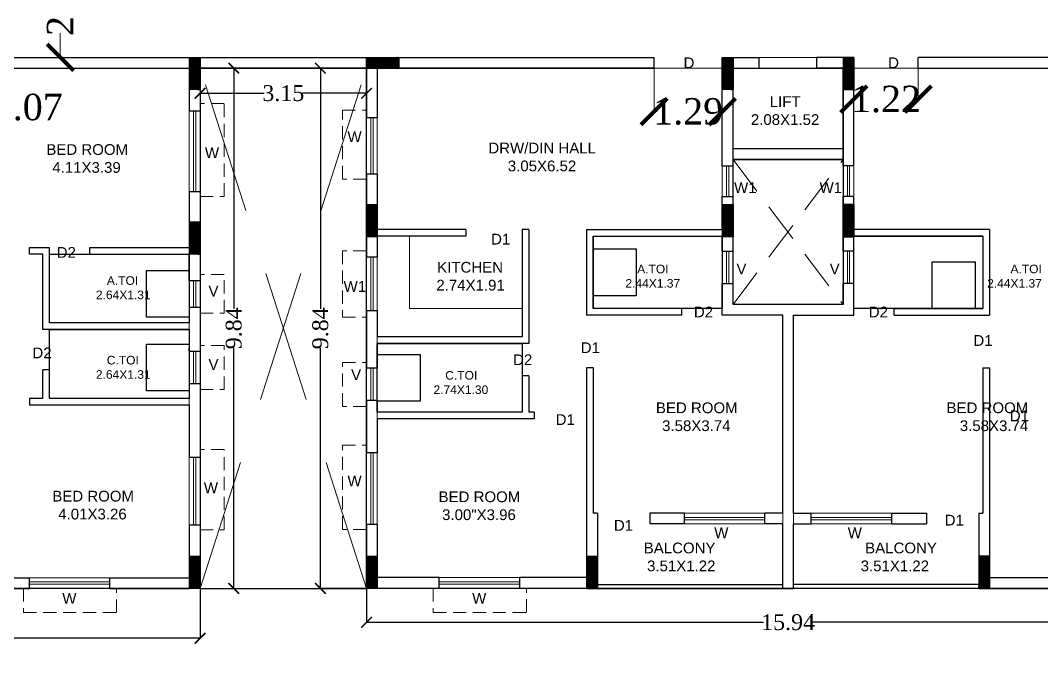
# Model space of a CAD drawing. Header units: metres. Extents: x 0 to 63445, y 32357 to 32804.
# Drawn here: x 63177.81 to 63197.13, y 32692.7 to 32704.72 of the extents above; entities that cross this region are included whole.
import ezdxf

# ---------------------------------------------------------------- set-up
doc = ezdxf.new("R2010")
doc.units = ezdxf.units.M
doc.header["$MEASUREMENT"] = 0
doc.header["$PDMODE"] = 34
doc.header["$PDSIZE"] = -10
for name, pattern in [('CONTINULUS', [0]), ('DASHED', [0.75, 0.5, -0.25]), ('DASHED2', [0.375, 0.25, -0.125])]:
    doc.linetypes.add(name, pattern=pattern)
doc.layers.get('0').update_dxf_attribs({"lineweight": 25})
doc.layers.add('BLK_1_FLR_2_BATH', color=3, linetype='Continuous', plot=False)
doc.layers.add('BLK_1_FLR_2_WATER_CLOSET', color=2, linetype='Continuous', plot=False)
for name, color, linetype, lineweight in [('BLK_1_FLR_2_BLT_UP_AREA', 14, 'DASHED', 9), ('BLK_1_FLR_2_BLT_UP_AREA_DEDUCT', 41, 'DASHED', 9), ('BLK_1_FLR_2_EXIT_WIDTH_DOOR', 7, 'Continuous', 0), ('BLK_1_FLR_2_EXIT_WIDTH_STAIR', 7, 'Continuous', 0), ('BLK_1_FLR_2_LIFT_2', 1, 'DASHED', 9), ('BLK_1_FLR_2_UNITFA', 7, 'Continuous', 0), ('COLUMN', 1, 'Continuous', 30), ('DIM', 56, 'Continuous', 20), ('elev', 252, 'Continuous', 20), ('hatch', 251, 'Continuous', 20), ('TEXT-2', 65, 'Continuous', 18), ('wall', 7, 'Continuous', 30), ('window', 154, 'Continuous', 9)]:
    doc.layers.add(name, color=color, linetype=linetype, lineweight=lineweight)
doc.layers.add('text', color=65, linetype='Continuous')
doc.styles.add('AutoDCRFont', font='arial.ttf')
doc.styles.get("Standard").update_dxf_attribs({"font": 'arial.ttf', "height": 0.4})
doc.styles.add('TNR', font='times.ttf', dxfattribs={"height": 0.5})
doc.dimstyles.new('ARCHANA', dxfattribs={"dimscale": 0, "dimtxt": 0.5, "dimasz": 0.5, "dimexe": 0, "dimexo": 0, "dimgap": 0, "dimtad": 0, "dimzin": 0, "dimdsep": 46, "dimtxsty": 'TNR', "dimblk": 'ARCHTICK', "dimcen": 0.09, "dimclrd": 36, "dimclre": 36, "dimclrt": 7, "dimadec": 0, "dimazin": 0, "dimtfac": 1, "dimtofl": 0, "dimtmove": 0, "dimatfit": 3, "dimldrblk": 'ARCHTICK', "dimfxl": 1, "dimfrac": 2, "dimtolj": 1, "dimtzin": 0, "dimlwd": -1, "dimlwe": -1, "dimarcsym": 0})

# ---------------------------------------------------------------- blocks, each defined once
blk = doc.blocks.new('A$C7D115503')
at = {"layer": 'COLUMN', "ltscale": 3}
h = blk.add_hatch(dxfattribs=at)
h.set_pattern_fill('ANSI31', color=256, style=0)
h.paths.add_polyline_path([(-14.36, -11.59), (-6.36, -11.59), (-6.36, 12.41), (-14.36, 12.41)])
at = {"layer": 'COLUMN', "ltscale": 0.05}
for p, q in [((-14.36, 12.41), (-6.36, 12.41)), ((-14.36, 12.41), (-14.36, -11.59)), ((-6.36, 12.41), (-6.36, -11.59)), ((-6.36, -11.59), (-14.36, -11.59))]:
    blk.add_line(p, q, dxfattribs=at)
blk = doc.blocks.new('_ArchTick')
at = {"color": 0, "linetype": 'ByBlock', "const_width": 0.15}
blk.add_lwpolyline([(-0.5, -0.5), (0.5, 0.5)], dxfattribs=at)
blk = doc.blocks.new('*D701')
at = {"layer": 'Defpoints', "color": 0, "ltscale": 0.5, "transparency": 16777216}
for p in [(63170.897, 32693.974), (63181.212, 32693.974), (63181.212, 32693.032)]:
    blk.add_point(p, dxfattribs=at)
at = {"layer": 'wall', "color": 36, "ltscale": 0.5, "transparency": 16777216}
for p, q in [((63170.897, 32693.974), (63170.897, 32693.032)), ((63181.212, 32693.974), (63181.212, 32693.032)), ((63170.897, 32693.032), (63175.609, 32693.032)), ((63181.212, 32693.032), (63176.5, 32693.032))]:
    blk.add_line(p, q, dxfattribs=at)
at = {"layer": 'wall', "color": 36, "ltscale": 0.5, "transparency": 16777216, "xscale": 0.2, "yscale": 0.2, "zscale": 0.2, "rotation": 180}
blk.add_blockref('_ArchTick', (63170.897, 32693.032), dxfattribs=at)
at = {"layer": 'wall', "color": 36, "ltscale": 0.5, "transparency": 16777216, "xscale": 0.2, "yscale": 0.2, "zscale": 0.2}
blk.add_blockref('_ArchTick', (63181.212, 32693.032), dxfattribs=at)
at = {"layer": 'wall', "color": 7, "ltscale": 0.5, "transparency": 16777216, "insert": (63176.054, 32693.032), "char_height": 0.5, "attachment_point": 5, "style": 'TNR'}
blk.add_mtext('\\A1;{\\H0.6x;10.31}', dxfattribs=at)
blk = doc.blocks.new('*D702')
at = {"layer": 'Defpoints', "color": 0, "ltscale": 0.5, "transparency": 16777216}
for p in [(63181.212, 32703.812), (63181.85, 32703.812), (63181.212, 32693.974)]:
    blk.add_point(p, dxfattribs=at)
at = {"layer": 'wall', "color": 36, "ltscale": 0.5, "transparency": 16777216}
for p, q in [((63181.212, 32703.812), (63181.85, 32703.812)), ((63181.85, 32703.812), (63181.85, 32699.264)), ((63181.85, 32693.974), (63181.85, 32698.522)), ((63181.212, 32693.974), (63181.85, 32693.974))]:
    blk.add_line(p, q, dxfattribs=at)
at = {"layer": 'wall', "color": 36, "ltscale": 0.5, "transparency": 16777216, "xscale": 0.2, "yscale": 0.2, "zscale": 0.2}
for p, rotation in [((63181.85, 32703.812), 90), ((63181.85, 32693.974), 270)]:
    blk.add_blockref('_ArchTick', p, dxfattribs=dict(at, rotation=rotation))
at = {"layer": 'wall', "color": 7, "ltscale": 0.5, "transparency": 16777216, "insert": (63181.85, 32698.893), "char_height": 0.5, "attachment_point": 5, "rotation": 90, "style": 'TNR'}
blk.add_mtext('\\A1;{\\H0.6x;9.84}', dxfattribs=at)
blk = doc.blocks.new('*D703')
at = {"layer": 'Defpoints', "color": 0, "ltscale": 0.5, "transparency": 16777216}
for p in [(63181.212, 32703.812), (63184.36, 32703.812), (63184.36, 32703.338)]:
    blk.add_point(p, dxfattribs=at)
at = {"layer": 'wall', "color": 36, "ltscale": 0.5, "transparency": 16777216}
for p, q in [((63181.212, 32703.812), (63181.212, 32703.338)), ((63184.36, 32703.812), (63184.36, 32703.338)), ((63181.212, 32703.338), (63182.422, 32703.338)), ((63184.36, 32703.338), (63183.15, 32703.338))]:
    blk.add_line(p, q, dxfattribs=at)
at = {"layer": 'wall', "color": 36, "ltscale": 0.5, "transparency": 16777216, "xscale": 0.2, "yscale": 0.2, "zscale": 0.2, "rotation": 180}
blk.add_blockref('_ArchTick', (63181.212, 32703.338), dxfattribs=at)
at = {"layer": 'wall', "color": 36, "ltscale": 0.5, "transparency": 16777216, "xscale": 0.2, "yscale": 0.2, "zscale": 0.2}
blk.add_blockref('_ArchTick', (63184.36, 32703.338), dxfattribs=at)
at = {"layer": 'wall', "color": 7, "ltscale": 0.5, "transparency": 16777216, "insert": (63182.786, 32703.338), "char_height": 0.5, "attachment_point": 5, "style": 'TNR'}
blk.add_mtext('\\A1;{\\H0.6x;3.15}', dxfattribs=at)
blk = doc.blocks.new('*D704')
at = {"layer": 'Defpoints', "color": 0, "ltscale": 0.5, "transparency": 16777216}
for p in [(63184.36, 32703.812), (63183.487, 32693.974), (63184.36, 32693.974)]:
    blk.add_point(p, dxfattribs=at)
at = {"layer": 'wall', "color": 36, "ltscale": 0.5, "transparency": 16777216}
for p, q in [((63184.36, 32703.812), (63183.487, 32703.812)), ((63183.487, 32703.812), (63183.487, 32699.264)), ((63183.487, 32693.974), (63183.487, 32698.522)), ((63184.36, 32693.974), (63183.487, 32693.974))]:
    blk.add_line(p, q, dxfattribs=at)
at = {"layer": 'wall', "color": 36, "ltscale": 0.5, "transparency": 16777216, "xscale": 0.2, "yscale": 0.2, "zscale": 0.2}
for p, rotation in [((63183.487, 32703.812), 90), ((63183.487, 32693.974), 270)]:
    blk.add_blockref('_ArchTick', p, dxfattribs=dict(at, rotation=rotation))
at = {"layer": 'wall', "color": 7, "ltscale": 0.5, "transparency": 16777216, "insert": (63183.487, 32698.893), "char_height": 0.5, "attachment_point": 5, "rotation": 90, "style": 'TNR'}
blk.add_mtext('\\A1;{\\H0.6x;9.84}', dxfattribs=at)
blk = doc.blocks.new('*D705')
at = {"layer": 'Defpoints', "color": 0, "ltscale": 0.5, "transparency": 16777216}
for p in [(63184.36, 32693.974), (63200.304, 32693.974), (63200.304, 32693.333)]:
    blk.add_point(p, dxfattribs=at)
at = {"layer": 'wall', "color": 36, "ltscale": 0.5, "transparency": 16777216}
for p, q in [((63184.36, 32693.974), (63184.36, 32693.333)), ((63200.304, 32693.974), (63200.304, 32693.333)), ((63184.36, 32693.333), (63191.867, 32693.333)), ((63200.304, 32693.333), (63192.797, 32693.333))]:
    blk.add_line(p, q, dxfattribs=at)
at = {"layer": 'wall', "color": 36, "ltscale": 0.5, "transparency": 16777216, "xscale": 0.2, "yscale": 0.2, "zscale": 0.2, "rotation": 180}
blk.add_blockref('_ArchTick', (63184.36, 32693.333), dxfattribs=at)
at = {"layer": 'wall', "color": 36, "ltscale": 0.5, "transparency": 16777216, "xscale": 0.2, "yscale": 0.2, "zscale": 0.2}
blk.add_blockref('_ArchTick', (63200.304, 32693.333), dxfattribs=at)
at = {"layer": 'wall', "color": 7, "ltscale": 0.5, "transparency": 16777216, "insert": (63192.332, 32693.333), "char_height": 0.5, "attachment_point": 5, "style": 'TNR'}
blk.add_mtext('\\A1;{\\H0.6x;15.94}', dxfattribs=at)
blk = doc.blocks.new('*D869')
at = {"layer": 'Defpoints', "color": 0, "ltscale": 3, "transparency": 16777216}
for p in [(0.832, 32714.342), (63267.277, 32714.342), (0, 32701.59)]:
    blk.add_point(p, dxfattribs=at)
at = {"layer": 'DIM', "ltscale": 3, "transparency": 16777216}
for p, q in [((5.832, 32714.342), (0.832, 32714.342)), ((0.832, 32714.342), (0.832, 32708.36)), ((0.832, 32701.59), (0.832, 32707.571)), ((0, 32701.59), (0.832, 32701.59))]:
    blk.add_line(p, q, dxfattribs=at)
at = {"layer": 'DIM', "ltscale": 3, "transparency": 16777216, "xscale": 0.05, "yscale": 0.05, "zscale": 0.05}
for p, rotation in [((0.832, 32714.342), 90), ((0.832, 32701.59), 270)]:
    blk.add_blockref('_ArchTick', p, dxfattribs=dict(at, rotation=rotation))
at = {"layer": 'DIM', "color": 7, "ltscale": 3, "transparency": 16777216, "insert": (0.832, 32707.966), "char_height": 0.4, "attachment_point": 5, "rotation": 90}
blk.add_mtext('\\A1;{\\H0.6x;12.75}', dxfattribs=at)
blk = doc.blocks.new('*D951')
at = {"layer": 'BLK_1_FLR_2_EXIT_WIDTH_STAIR', "color": 36, "ltscale": 0.5, "transparency": 16777216}
for p, q in [((63177.907, 32706.149), (63178.568, 32706.149)), ((63178.568, 32706.149), (63178.568, 32705.69)), ((63178.568, 32704.016), (63178.568, 32704.475)), ((63177.907, 32704.016), (63178.568, 32704.016))]:
    blk.add_line(p, q, dxfattribs=at)
at = {"layer": 'Defpoints', "color": 0, "ltscale": 0.5, "transparency": 16777216}
for p in [(63177.907, 32706.149), (63178.568, 32706.149), (63177.907, 32704.016)]:
    blk.add_point(p, dxfattribs=at)
at = {"layer": 'BLK_1_FLR_2_EXIT_WIDTH_STAIR', "color": 36, "ltscale": 0.5, "transparency": 16777216, "xscale": 0.5, "yscale": 0.5, "zscale": 0.5}
for p, rotation in [((63178.568, 32706.149), 90), ((63178.568, 32704.016), 270)]:
    blk.add_blockref('_ArchTick', p, dxfattribs=dict(at, rotation=rotation))
at = {"layer": 'BLK_1_FLR_2_EXIT_WIDTH_STAIR', "color": 7, "ltscale": 0.5, "transparency": 16777216, "insert": (63178.568, 32705.082), "char_height": 0.5, "attachment_point": 5, "rotation": 90, "style": 'TNR'}
blk.add_mtext('\\A1;2.13', dxfattribs=at)
blk = doc.blocks.new('*D952')
at = {"layer": 'BLK_1_FLR_2_EXIT_WIDTH_DOOR', "color": 36, "ltscale": 0.5, "transparency": 16777216}
for p, q in [((63189.799, 32704.016), (63189.799, 32702.991)), ((63191.088, 32704.016), (63191.088, 32702.991)), ((63189.799, 32702.991), (63189.857, 32702.991)), ((63191.088, 32702.991), (63191.03, 32702.991))]:
    blk.add_line(p, q, dxfattribs=at)
at = {"layer": 'Defpoints', "color": 0, "ltscale": 0.5, "transparency": 16777216}
for p in [(63189.799, 32704.016), (63191.088, 32704.016), (63191.088, 32702.991)]:
    blk.add_point(p, dxfattribs=at)
at = {"layer": 'BLK_1_FLR_2_EXIT_WIDTH_DOOR', "color": 36, "ltscale": 0.5, "transparency": 16777216, "xscale": 0.5, "yscale": 0.5, "zscale": 0.5, "rotation": 180}
blk.add_blockref('_ArchTick', (63189.799, 32702.991), dxfattribs=at)
at = {"layer": 'BLK_1_FLR_2_EXIT_WIDTH_DOOR', "color": 36, "ltscale": 0.5, "transparency": 16777216, "xscale": 0.5, "yscale": 0.5, "zscale": 0.5}
blk.add_blockref('_ArchTick', (63191.088, 32702.991), dxfattribs=at)
at = {"layer": 'BLK_1_FLR_2_EXIT_WIDTH_DOOR', "color": 7, "ltscale": 0.5, "transparency": 16777216, "insert": (63190.443, 32702.991), "char_height": 0.5, "attachment_point": 5, "style": 'TNR'}
blk.add_mtext('\\A1;1.29', dxfattribs=at)
blk = doc.blocks.new('*D994')
at = {"layer": 'BLK_1_FLR_2_EXIT_WIDTH_DOOR', "color": 36, "ltscale": 0.5, "transparency": 16777216}
for p, q in [((63175.8, 32703.66), (63175.8, 32703.072)), ((63176.866, 32703.66), (63176.866, 32703.072)), ((63175.8, 32703.072), (63176.866, 32703.072)), ((63176.866, 32703.072), (63177.366, 32703.072))]:
    blk.add_line(p, q, dxfattribs=at)
at = {"layer": 'Defpoints', "color": 0, "ltscale": 0.5, "transparency": 16777216}
for p in [(63175.8, 32703.66), (63176.866, 32703.66), (63176.866, 32703.072)]:
    blk.add_point(p, dxfattribs=at)
at = {"layer": 'BLK_1_FLR_2_EXIT_WIDTH_DOOR', "color": 36, "ltscale": 0.5, "transparency": 16777216, "xscale": 0.5, "yscale": 0.5, "zscale": 0.5, "rotation": 180}
blk.add_blockref('_ArchTick', (63175.8, 32703.072), dxfattribs=at)
at = {"layer": 'BLK_1_FLR_2_EXIT_WIDTH_DOOR', "color": 36, "ltscale": 0.5, "transparency": 16777216, "xscale": 0.5, "yscale": 0.5, "zscale": 0.5}
blk.add_blockref('_ArchTick', (63176.866, 32703.072), dxfattribs=at)
at = {"layer": 'BLK_1_FLR_2_EXIT_WIDTH_DOOR', "color": 7, "ltscale": 0.5, "transparency": 16777216, "insert": (63177.953, 32703.072), "char_height": 0.5, "attachment_point": 5, "style": 'TNR'}
blk.add_mtext('\\A1;1.07', dxfattribs=at)
blk = doc.blocks.new('*D997')
at = {"layer": 'BLK_1_FLR_2_EXIT_WIDTH_DOOR', "color": 36, "ltscale": 0.5, "transparency": 16777216}
for p, q in [((63193.577, 32704.016), (63193.577, 32703.225)), ((63194.792, 32704.016), (63194.792, 32703.225)), ((63193.577, 32703.225), (63193.597, 32703.225)), ((63194.792, 32703.225), (63194.772, 32703.225))]:
    blk.add_line(p, q, dxfattribs=at)
at = {"layer": 'Defpoints', "color": 0, "ltscale": 0.5, "transparency": 16777216}
for p in [(63193.577, 32704.016), (63194.792, 32704.016), (63194.792, 32703.225)]:
    blk.add_point(p, dxfattribs=at)
at = {"layer": 'BLK_1_FLR_2_EXIT_WIDTH_DOOR', "color": 36, "ltscale": 0.5, "transparency": 16777216, "xscale": 0.5, "yscale": 0.5, "zscale": 0.5, "rotation": 180}
blk.add_blockref('_ArchTick', (63193.577, 32703.225), dxfattribs=at)
at = {"layer": 'BLK_1_FLR_2_EXIT_WIDTH_DOOR', "color": 36, "ltscale": 0.5, "transparency": 16777216, "xscale": 0.5, "yscale": 0.5, "zscale": 0.5}
blk.add_blockref('_ArchTick', (63194.792, 32703.225), dxfattribs=at)
at = {"layer": 'BLK_1_FLR_2_EXIT_WIDTH_DOOR', "color": 7, "ltscale": 0.5, "transparency": 16777216, "insert": (63194.184, 32703.225), "char_height": 0.5, "attachment_point": 5, "style": 'TNR'}
blk.add_mtext('\\A1;1.22', dxfattribs=at)

msp = doc.modelspace()

# ---------------------------------------------------------------- linework, layer by layer
at = {"layer": 'BLK_1_FLR_2_BATH', "color": 3}
for points in [[(63191.0875, 32699.2657), (63188.649, 32699.2657), (63188.649, 32700.6373), (63191.0875, 32700.6373)], [(63196.0152, 32699.2657), (63193.5767, 32699.2657), (63193.5767, 32700.6373), (63196.0152, 32700.6373)], [(63181.0084, 32698.999), (63178.3651, 32698.999), (63178.3651, 32700.2944), (63181.0084, 32700.2944)], [(63181.0084, 32697.5639), (63178.3651, 32697.5639), (63178.3651, 32698.872), (63181.0084, 32698.872)], [(63187.3028, 32697.3074), (63184.5633, 32697.3074), (63184.5633, 32698.6041), (63187.3028, 32698.6041)]]:
    msp.add_lwpolyline(points, close=True, dxfattribs=at)
at = {"layer": 'BLK_1_FLR_2_BLT_UP_AREA', "color": 14, "linetype": 'CONTINULUS', "ltscale": 0.05}
msp.add_lwpolyline([(63233.1569, 32716.1912), (63170.8973, 32716.1912), (63170.8973, 32714.5823), (63170.2876, 32714.5823), (63170.2876, 32712.7323), (63169.778, 32712.7323), (63169.778, 32712.7323), (63169.778, 32706.3017), (63170.8973, 32706.3017), (63170.8973, 32703.8632), (63169.778, 32703.8632), (63169.778, 32697.4326), (63170.2876, 32697.4326), (63170.2876, 32695.5826), (63170.8973, 32695.5826), (63170.8973, 32693.9737), (63233.1569, 32693.9737)], dxfattribs=at)
at = {"layer": 'BLK_1_FLR_2_BLT_UP_AREA_DEDUCT', "color": 14, "linetype": 'Continuous'}
for points in [[(63184.3601, 32693.9737), (63181.2116, 32693.9737), (63181.2116, 32703.8124), (63184.3601, 32703.8124)], [(63191.2907, 32703.8124), (63193.3736, 32703.8124), (63193.3736, 32702.2952), (63191.2907, 32702.2952)], [(63193.3736, 32702.0852), (63191.2907, 32702.0852), (63191.2907, 32699.3419), (63193.3736, 32699.3419)]]:
    msp.add_lwpolyline(points, close=True, dxfattribs=at)
at = {"layer": 'BLK_1_FLR_2_LIFT_2', "color": 1, "linetype": 'CONTINULUS', "ltscale": 0.05}
msp.add_lwpolyline([(63193.3736, 32703.8124), (63191.2907, 32703.8124), (63191.2907, 32702.2884), (63193.3736, 32702.2884)], close=True, dxfattribs=at)
at = {"layer": 'BLK_1_FLR_2_UNITFA', "color": 3, "ltscale": 0.5}
for points in [[(63169.8542, 32703.787), (63170.8973, 32703.787), (63170.8973, 32703.66), (63176.9934, 32703.66), (63176.9934, 32703.8124), (63181.0084, 32703.8124), (63181.0084, 32694.177), (63171.1005, 32694.177), (63171.1005, 32695.7858), (63170.4899, 32695.7858), (63170.4909, 32697.5639), (63169.8542, 32697.5639), (63169.8542, 32703.787)], [(63192.2305, 32694.051), (63192.2305, 32699.1387), (63191.0875, 32699.1387), (63191.0875, 32703.8124), (63184.5633, 32703.8124), (63184.5633, 32694.178), (63188.5982, 32694.178), (63188.5982, 32694.051), (63192.2305, 32694.051)], [(63192.4338, 32694.051), (63192.4338, 32699.1387), (63193.5768, 32699.1387), (63193.5768, 32703.8124), (63200.101, 32703.8124), (63200.101, 32694.178), (63196.0661, 32694.178), (63196.0661, 32694.051), (63192.4338, 32694.051)]]:
    msp.add_lwpolyline(points, close=True, dxfattribs=at)
at = {"layer": 'BLK_1_FLR_2_WATER_CLOSET', "color": 3}
for points in [[(63189.4577, 32699.5091), (63188.649, 32699.5091), (63188.649, 32700.394), (63189.4577, 32700.394)], [(63181.0084, 32699.1034), (63180.1997, 32699.1034), (63180.1997, 32699.9884), (63181.0084, 32699.9884)], [(63195.8683, 32699.2657), (63195.0596, 32699.2657), (63195.0596, 32700.1506), (63195.8683, 32700.1506)], [(63181.0084, 32697.7111), (63180.1997, 32697.7111), (63180.1997, 32698.596), (63181.0084, 32698.596)], [(63185.372, 32697.5133), (63184.5633, 32697.5133), (63184.5633, 32698.3982), (63185.372, 32698.3982)]]:
    msp.add_lwpolyline(points, close=True, dxfattribs=at)
at = {"layer": 'elev', "linetype": 'DASHED2', "ltscale": 3}
for p, q in [((63191.2907, 32699.3419), (63193.3736, 32702.0852)), ((63191.2907, 32702.0852), (63193.3736, 32699.3419))]:
    msp.add_line(p, q, dxfattribs=at)
at = {"layer": 'elev', "ltscale": 0.05}
for p in [(63185.1729, 32700.6373), (63187.3028, 32699.2657)]:
    msp.add_line(p, (63185.1729, 32699.2657), dxfattribs=at)
at = {"layer": 'hatch'}
for p, q in [((63191.786, 32704.0156), (63193.0053, 32704.0156)), ((63191.786, 32703.8124), (63193.0053, 32703.8124))]:
    msp.add_line(p, q, dxfattribs=at)
at = {"layer": 'hatch', "linetype": 'DASHED2', "ltscale": 10}
for p, q in [((63181.2116, 32693.9737), (63184.3601, 32703.8124)), ((63184.3601, 32693.9748), (63181.2116, 32703.8124))]:
    msp.add_line(p, q, dxfattribs=at)
at = {"layer": 'wall'}
for p, q in [((63177.0696, 32704.0156), (63181.0084, 32704.0156)), ((63181.2116, 32704.0156), (63189.7994, 32704.0156)), ((63191.0875, 32704.0156), (63191.786, 32704.0156)), ((63191.786, 32703.8124), (63191.786, 32704.0156)), ((63193.5768, 32704.0156), (63192.8783, 32704.0156)), ((63192.8783, 32703.8124), (63192.8783, 32704.0156)), ((63177.0696, 32703.8124), (63181.0084, 32703.8124)), ((63181.2116, 32703.8124), (63189.7994, 32703.8124)), ((63191.2907, 32703.8124), (63191.786, 32703.8124)), ((63193.3736, 32703.8124), (63192.8783, 32703.8124)), ((63191.2907, 32702.0852), (63193.3736, 32702.0852)), ((63191.2907, 32702.0852), (63193.3736, 32702.0852)), ((63177.9841, 32700.4214), (63178.3651, 32700.4214)), ((63177.9841, 32700.2944), (63177.9841, 32700.4214)), ((63178.3651, 32698.999), (63178.3651, 32700.4214)), ((63179.1271, 32700.4214), (63181.0084, 32700.4214)), ((63179.1271, 32700.2944), (63179.1271, 32700.4214)), ((63178.2381, 32700.2944), (63177.9841, 32700.2944)), ((63178.2381, 32698.872), (63178.2381, 32700.2944)), ((63179.1271, 32700.2944), (63181.0084, 32700.2944)), ((63178.2381, 32697.5639), (63178.2381, 32698.11)), ((63178.3651, 32697.5639), (63178.3651, 32698.11)), ((63181.2116, 32693.9737), (63184.3601, 32693.9737))]:
    msp.add_line(p, q, dxfattribs=at)
at = {"layer": 'wall', "ltscale": 0.05}
for p, q in [((63189.7994, 32703.8124), (63189.7994, 32704.0156)), ((63191.0875, 32701.9668), (63191.0875, 32704.0156)), ((63193.5768, 32701.9668), (63193.5768, 32704.0156)), ((63194.7922, 32703.8124), (63194.7922, 32704.0156)), ((63184.3601, 32703.8124), (63184.3601, 32702.8744)), ((63184.5633, 32703.8124), (63184.5633, 32702.8744)), ((63189.7994, 32703.8124), (63184.5633, 32703.8124)), ((63191.2907, 32702.0852), (63191.2907, 32703.8124)), ((63193.3736, 32702.0852), (63193.3736, 32703.8124)), ((63194.7922, 32703.8124), (63200.101, 32703.8124)), ((63181.0084, 32703.406), (63181.0084, 32703.0025)), ((63181.2116, 32703.406), (63181.2116, 32703.0025)), ((63191.2907, 32701.9668), (63191.2907, 32702.0852)), ((63193.3736, 32701.9668), (63193.3736, 32702.0852)), ((63184.3601, 32701.8076), (63184.3601, 32700.2439)), ((63184.5633, 32701.8076), (63184.5633, 32700.7643)), ((63181.0084, 32701.4785), (63181.0084, 32700.4214)), ((63181.2116, 32701.4785), (63181.2116, 32699.7984)), ((63191.0875, 32700.7643), (63191.0875, 32701.3826)), ((63191.2907, 32700.3496), (63191.2907, 32701.3826)), ((63193.3736, 32700.3496), (63193.3736, 32701.3826)), ((63193.5768, 32700.7643), (63193.5768, 32701.3826)), ((63186.236, 32700.7643), (63184.5633, 32700.7643)), ((63186.236, 32700.7643), (63186.236, 32700.6373)), ((63187.3028, 32700.7643), (63187.3028, 32698.7311)), ((63187.4298, 32700.7643), (63187.3028, 32700.7643)), ((63187.4298, 32700.7643), (63187.4298, 32698.6041)), ((63188.522, 32700.7643), (63188.522, 32699.1387)), ((63188.522, 32700.7643), (63191.0875, 32700.7643)), ((63196.1423, 32700.7643), (63193.5768, 32700.7643)), ((63196.1423, 32700.7643), (63196.1423, 32699.1387)), ((63184.5633, 32700.6373), (63184.5633, 32700.2439)), ((63186.236, 32700.6373), (63184.5633, 32700.6373)), ((63188.649, 32700.6373), (63188.649, 32699.2657)), ((63188.649, 32700.6373), (63191.0875, 32700.6373)), ((63191.0875, 32700.3496), (63191.0875, 32700.6373)), ((63196.0153, 32700.6373), (63193.5768, 32700.6373)), ((63193.5768, 32700.3496), (63193.5768, 32700.6373)), ((63196.0153, 32700.6373), (63196.0153, 32699.2657)), ((63181.0084, 32700.2944), (63181.0084, 32699.7984)), ((63191.0875, 32699.1387), (63191.0875, 32699.74)), ((63191.2907, 32699.3419), (63191.2907, 32699.74)), ((63193.3736, 32699.3419), (63193.3736, 32699.74)), ((63193.5768, 32699.1387), (63193.5768, 32699.74)), ((63181.0084, 32699.2934), (63181.0084, 32698.999)), ((63181.2116, 32699.2934), (63181.2116, 32698.4584)), ((63184.3601, 32699.2279), (63184.3601, 32698.139)), ((63184.5633, 32699.2279), (63184.5633, 32698.7311)), ((63190.3255, 32699.2657), (63188.649, 32699.2657)), ((63190.3255, 32699.1387), (63190.3255, 32699.2657)), ((63193.3736, 32699.3419), (63191.2907, 32699.3419)), ((63194.3388, 32699.2657), (63196.0153, 32699.2657)), ((63194.3388, 32699.1387), (63194.3388, 32699.2657)), ((63190.3255, 32699.1387), (63188.522, 32699.1387)), ((63192.2305, 32699.1387), (63191.0875, 32699.1387)), ((63192.2305, 32695.3973), (63192.2305, 32699.1387)), ((63192.2305, 32695.3973), (63192.2305, 32699.1387)), ((63192.4338, 32699.1387), (63193.5768, 32699.1387)), ((63192.4338, 32695.3973), (63192.4338, 32699.1387)), ((63192.4338, 32695.3973), (63192.4338, 32699.1387)), ((63194.3388, 32699.1387), (63196.1423, 32699.1387)), ((63181.0084, 32698.872), (63178.2381, 32698.872)), ((63181.0084, 32698.999), (63178.3651, 32698.999)), ((63181.0084, 32698.872), (63181.0084, 32698.4584)), ((63187.3028, 32698.7311), (63184.5633, 32698.7311)), ((63184.5633, 32698.6041), (63184.5633, 32698.139)), ((63187.4298, 32698.6041), (63184.5633, 32698.6041)), ((63178.3651, 32698.11), (63178.2381, 32698.11)), ((63188.649, 32698.1481), (63188.522, 32698.1481)), ((63188.649, 32698.1481), (63188.522, 32698.1481)), ((63188.522, 32698.1481), (63188.522, 32694.5845)), ((63188.649, 32698.1481), (63188.649, 32695.3973)), ((63196.0153, 32698.1481), (63196.1423, 32698.1481)), ((63196.0153, 32698.1481), (63196.1423, 32698.1481)), ((63196.0153, 32698.1481), (63196.0153, 32695.3973)), ((63196.1423, 32698.1481), (63196.1423, 32694.5845)), ((63187.4298, 32697.9945), (63187.3028, 32697.9945)), ((63187.3028, 32697.9945), (63187.3028, 32697.3074)), ((63187.4298, 32697.9945), (63187.4298, 32697.3074)), ((63181.0084, 32697.8487), (63181.0084, 32697.5639)), ((63181.2116, 32697.8487), (63181.2116, 32696.4553)), ((63177.9841, 32697.5639), (63177.9841, 32697.4369)), ((63178.2381, 32697.5639), (63177.9841, 32697.5639)), ((63181.0084, 32697.5639), (63178.3651, 32697.5639)), ((63184.3601, 32697.5294), (63184.3601, 32696.5359)), ((63184.5633, 32697.5294), (63184.5633, 32697.3074)), ((63178.1873, 32697.4369), (63177.9841, 32697.4369)), ((63181.0084, 32697.4369), (63178.0603, 32697.4369)), ((63181.0084, 32697.4369), (63181.0084, 32696.4553)), ((63187.3028, 32697.3074), (63184.5633, 32697.3074)), ((63187.3028, 32697.3074), (63184.5633, 32697.3074)), ((63187.5314, 32697.3074), (63187.4298, 32697.3074)), ((63187.5314, 32697.3074), (63187.5314, 32697.1804)), ((63184.5633, 32697.1804), (63184.5633, 32696.5359)), ((63187.4298, 32697.1804), (63184.5633, 32697.1804)), ((63187.5314, 32697.1804), (63184.5633, 32697.1804)), ((63188.7252, 32695.3973), (63188.649, 32695.3973)), ((63188.7252, 32695.3973), (63188.7252, 32694.5845)), ((63190.3718, 32695.3973), (63189.7159, 32695.3973)), ((63189.7159, 32695.3973), (63189.7159, 32695.1941)), ((63192.2305, 32695.3973), (63191.8958, 32695.3973)), ((63192.4338, 32695.3973), (63192.7685, 32695.3973)), ((63194.2925, 32695.3973), (63194.9484, 32695.3973)), ((63194.9484, 32695.3973), (63194.9484, 32695.1941)), ((63195.9391, 32695.3973), (63196.0153, 32695.3973)), ((63195.9391, 32695.3973), (63195.9391, 32694.5845)), ((63181.0084, 32695.1767), (63181.0084, 32694.177)), ((63181.2116, 32695.1767), (63181.2116, 32693.9737)), ((63184.3601, 32695.1823), (63184.3601, 32693.9748)), ((63184.5633, 32695.1823), (63184.5633, 32694.178)), ((63190.3718, 32695.1941), (63189.7159, 32695.1941)), ((63192.2305, 32695.1941), (63191.8958, 32695.1941)), ((63192.2305, 32693.9748), (63192.2305, 32695.1941)), ((63192.2305, 32693.9748), (63192.2305, 32695.1941)), ((63192.4338, 32695.1941), (63192.7685, 32695.1941)), ((63192.4338, 32693.9748), (63192.4338, 32695.1941)), ((63192.4338, 32693.9748), (63192.4338, 32695.1941)), ((63194.2925, 32695.1941), (63194.9484, 32695.1941)), ((63188.522, 32694.5845), (63188.522, 32693.9748)), ((63188.5982, 32694.5845), (63188.5982, 32694.051)), ((63196.0661, 32694.5845), (63196.0661, 32694.051)), ((63196.1423, 32694.5845), (63196.1423, 32693.9748)), ((63177.0696, 32694.177), (63177.9841, 32694.177)), ((63177.9841, 32694.177), (63177.9841, 32694.1643)), ((63179.5081, 32694.177), (63181.0084, 32694.177)), ((63185.7358, 32694.178), (63184.5633, 32694.178)), ((63185.7358, 32694.178), (63185.7358, 32694.1653)), ((63188.522, 32694.178), (63187.2598, 32694.178)), ((63188.5982, 32694.051), (63192.2305, 32694.051)), ((63196.0661, 32694.051), (63192.4338, 32694.051)), ((63196.1423, 32694.178), (63197.4045, 32694.178)), ((63177.0696, 32693.9737), (63177.9841, 32693.9737)), ((63179.5081, 32693.9737), (63181.0084, 32693.9737)), ((63185.7358, 32693.9748), (63184.3601, 32693.9748)), ((63188.522, 32693.9748), (63187.2598, 32693.9748)), ((63188.522, 32693.9748), (63192.2305, 32693.9748)), ((63192.2305, 32693.9748), (63192.4338, 32693.9748)), ((63192.4338, 32693.9748), (63192.2305, 32693.9748)), ((63192.4338, 32693.9748), (63192.2305, 32693.9748)), ((63192.2305, 32693.9748), (63192.4338, 32693.9748)), ((63196.1423, 32693.9748), (63192.4338, 32693.9748)), ((63196.1423, 32693.9748), (63197.4045, 32693.9748))]:
    msp.add_line(p, q, dxfattribs=at)
at = {"layer": 'wall', "ltscale": 0.5}
msp.add_line((63199.6946, 32704.0156), (63194.7922, 32704.0156), dxfattribs=at)
at = {"layer": 'wall', "ltscale": 3}
for p, q in [((63181.0084, 32703.0025), (63181.2116, 32703.0025)), ((63184.5633, 32702.8744), (63184.3601, 32702.8744)), ((63191.0875, 32701.9668), (63191.2907, 32701.9668)), ((63193.5768, 32701.9668), (63193.3736, 32701.9668)), ((63184.5633, 32701.8076), (63184.3601, 32701.8076)), ((63181.0084, 32701.4785), (63181.2116, 32701.4785)), ((63191.0875, 32701.3826), (63191.2907, 32701.3826)), ((63193.5768, 32701.3826), (63193.3736, 32701.3826)), ((63184.3601, 32700.2439), (63184.5633, 32700.2439)), ((63191.0875, 32700.3496), (63191.2907, 32700.3496)), ((63193.5768, 32700.3496), (63193.3736, 32700.3496)), ((63181.0084, 32699.7984), (63181.2116, 32699.7984)), ((63191.0875, 32699.74), (63191.2907, 32699.74)), ((63193.5768, 32699.74), (63193.3736, 32699.74)), ((63181.0084, 32699.2934), (63181.2116, 32699.2934)), ((63184.3601, 32699.2279), (63184.5633, 32699.2279)), ((63181.0084, 32698.4584), (63181.2116, 32698.4584)), ((63184.5633, 32698.139), (63184.3601, 32698.139)), ((63181.0084, 32697.8487), (63181.2116, 32697.8487)), ((63184.5633, 32697.5294), (63184.3601, 32697.5294)), ((63184.5633, 32696.5359), (63184.3601, 32696.5359)), ((63181.0084, 32696.4553), (63181.2116, 32696.4553)), ((63190.3718, 32695.1941), (63190.3718, 32695.3973)), ((63191.8958, 32695.1941), (63191.8958, 32695.3973)), ((63192.7685, 32695.1941), (63192.7685, 32695.3973)), ((63194.2925, 32695.1941), (63194.2925, 32695.3973)), ((63181.0084, 32695.1767), (63181.2116, 32695.1767)), ((63184.5633, 32695.1823), (63184.3601, 32695.1823)), ((63177.9841, 32693.9737), (63177.9841, 32694.177)), ((63179.5081, 32693.9737), (63179.5081, 32694.177)), ((63185.7358, 32693.9748), (63185.7358, 32694.178)), ((63187.2598, 32693.9748), (63187.2598, 32694.178))]:
    msp.add_line(p, q, dxfattribs=at)
at = {"layer": 'wall', "ltscale": 0.1}
for p, q in [((63191.0875, 32700.3496), (63191.0875, 32700.4074)), ((63193.5768, 32700.3496), (63193.5768, 32700.4074)), ((63181.0084, 32699.7984), (63181.0084, 32700.2944)), ((63181.0084, 32698.4584), (63181.0084, 32698.5161)), ((63184.5633, 32698.139), (63184.5633, 32698.1968))]:
    msp.add_line(p, q, dxfattribs=at)
at = {"layer": 'wall', "ltscale": 0.5}
msp.add_lwpolyline([(63200.3042, 32693.9737), (63184.3601, 32693.9737), (63184.3601, 32703.8124), (63181.2116, 32703.8124), (63181.2116, 32693.9737), (63170.8973, 32693.9737), (63170.8973, 32695.5826), (63170.2876, 32695.5826), (63170.2876, 32697.4326), (63169.778, 32697.4326), (63169.778, 32703.8632), (63170.8973, 32703.8632), (63170.8973, 32706.3017), (63169.778, 32706.3017), (63169.778, 32712.7323), (63170.2876, 32712.7323), (63170.2876, 32714.5823), (63170.8973, 32714.5823), (63170.8973, 32716.1912), (63181.2116, 32716.1912), (63181.2116, 32706.3525), (63184.3601, 32706.3525), (63184.3601, 32716.1912), (63200.3042, 32716.1912)], dxfattribs=at)
for points in [[(63191.2907, 32703.8124), (63193.3736, 32703.8124), (63193.3736, 32702.0852), (63191.2907, 32702.0852)], [(63191.2907, 32702.0852), (63193.3736, 32702.0852), (63193.3736, 32699.3419), (63191.2907, 32699.3419)]]:
    msp.add_lwpolyline(points, close=True, dxfattribs=at)
at = {"layer": 'window'}
for p, q in [((63181.0084, 32703.0025), (63181.0084, 32701.4794)), ((63181.0883, 32703.0025), (63181.0883, 32701.4794)), ((63181.1316, 32703.0025), (63181.1316, 32701.4794)), ((63181.2116, 32703.0025), (63181.2116, 32701.4794)), ((63184.3601, 32702.8692), (63184.3601, 32701.8085)), ((63184.4401, 32702.8692), (63184.4401, 32701.8085)), ((63184.4834, 32702.8692), (63184.4834, 32701.8085)), ((63184.5633, 32702.8744), (63184.5633, 32701.8076)), ((63191.0875, 32701.9668), (63191.0875, 32701.3835)), ((63191.1675, 32701.9616), (63191.1675, 32701.3835)), ((63191.2108, 32701.9616), (63191.2108, 32701.3835)), ((63191.2907, 32701.9616), (63191.2907, 32701.3835)), ((63193.3736, 32701.9616), (63193.3736, 32701.3835)), ((63193.4535, 32701.9616), (63193.4535, 32701.3835)), ((63193.4968, 32701.9616), (63193.4968, 32701.3835)), ((63193.5768, 32701.9668), (63193.5768, 32701.3835)), ((63184.3601, 32699.2279), (63184.3601, 32700.2439)), ((63184.4401, 32699.2279), (63184.4401, 32700.2439)), ((63184.4834, 32699.2279), (63184.4834, 32700.2439)), ((63184.5633, 32699.2279), (63184.5633, 32700.2439)), ((63191.0875, 32700.3496), (63191.0875, 32700.3496)), ((63191.0875, 32700.3496), (63191.0875, 32699.7409)), ((63191.1675, 32700.3496), (63191.1675, 32699.7409)), ((63191.2108, 32700.3496), (63191.2108, 32699.7409)), ((63191.2907, 32700.3496), (63191.2907, 32699.7409)), ((63193.3736, 32700.3496), (63193.3736, 32699.7409)), ((63193.4535, 32700.3496), (63193.4535, 32699.7409)), ((63193.4968, 32700.3496), (63193.4968, 32699.7409)), ((63193.5768, 32700.3496), (63193.5768, 32700.3496)), ((63193.5768, 32700.3496), (63193.5768, 32699.7409)), ((63181.0084, 32699.7984), (63181.0084, 32699.2934)), ((63181.0883, 32699.7984), (63181.0883, 32699.2934)), ((63181.1316, 32699.7984), (63181.1316, 32699.2934)), ((63181.2116, 32699.7984), (63181.2116, 32699.2934)), ((63191.0875, 32699.7409), (63191.0875, 32699.74)), ((63191.1675, 32699.7409), (63191.1675, 32699.74)), ((63191.2108, 32699.7409), (63191.2108, 32699.74)), ((63191.2907, 32699.7409), (63191.2907, 32699.74)), ((63193.3736, 32699.7409), (63193.3736, 32699.74)), ((63193.4535, 32699.7409), (63193.4535, 32699.74)), ((63193.4968, 32699.7409), (63193.4968, 32699.74)), ((63193.5768, 32699.7409), (63193.5768, 32699.74)), ((63181.0084, 32699.2943), (63181.0084, 32699.2934)), ((63181.0884, 32699.2943), (63181.0884, 32699.2934)), ((63181.1317, 32699.2943), (63181.1317, 32699.2934)), ((63181.2116, 32699.2943), (63181.2116, 32699.2934)), ((63181.0084, 32698.4584), (63181.0084, 32697.8487)), ((63181.0883, 32698.4584), (63181.0883, 32697.8487)), ((63181.1316, 32698.4584), (63181.1316, 32697.8487)), ((63181.2116, 32698.4584), (63181.2116, 32697.8487)), ((63184.3601, 32698.139), (63184.3602, 32697.5294)), ((63184.44, 32698.139), (63184.4401, 32697.5294)), ((63184.4833, 32698.139), (63184.4834, 32697.5294)), ((63184.5633, 32698.139), (63184.5634, 32697.5294)), ((63181.0084, 32697.8497), (63181.0084, 32697.8487)), ((63181.0884, 32697.8497), (63181.0884, 32697.8487)), ((63181.1317, 32697.8497), (63181.1317, 32697.8487)), ((63181.2116, 32697.8497), (63181.2116, 32697.8487)), ((63184.3601, 32697.5303), (63184.3601, 32697.5294)), ((63184.44, 32697.5303), (63184.44, 32697.5294)), ((63184.4833, 32697.5303), (63184.4833, 32697.5294)), ((63184.5633, 32697.5303), (63184.5633, 32697.5294)), ((63184.3601, 32696.5359), (63184.3601, 32695.1823)), ((63184.4401, 32696.5359), (63184.4401, 32695.1823)), ((63184.4834, 32696.5359), (63184.4834, 32695.1823)), ((63184.5633, 32696.5359), (63184.5633, 32695.1823)), ((63181.0084, 32696.4553), (63181.0084, 32695.1776)), ((63181.0883, 32696.4553), (63181.0883, 32695.1776)), ((63181.1316, 32696.4553), (63181.1316, 32695.1776)), ((63181.2116, 32696.4553), (63181.2116, 32695.1776)), ((63191.8958, 32695.3973), (63190.3727, 32695.3973)), ((63192.7685, 32695.3973), (63194.2916, 32695.3973)), ((63191.8958, 32695.1941), (63190.3718, 32695.1941)), ((63191.8958, 32695.3173), (63190.3727, 32695.3173)), ((63191.8958, 32695.274), (63190.3727, 32695.274)), ((63192.7685, 32695.3173), (63194.2916, 32695.3173)), ((63192.7685, 32695.274), (63194.2916, 32695.274)), ((63192.7685, 32695.1941), (63194.2925, 32695.1941)), ((63179.5081, 32694.177), (63177.985, 32694.177)), ((63179.5081, 32694.097), (63177.985, 32694.097)), ((63179.5081, 32694.0537), (63177.985, 32694.0537)), ((63187.2598, 32694.178), (63185.7367, 32694.178)), ((63187.2598, 32694.0981), (63185.7367, 32694.0981)), ((63187.2598, 32694.0548), (63185.7367, 32694.0548)), ((63179.5081, 32693.9737), (63177.985, 32693.9737)), ((63187.2598, 32693.9748), (63185.7367, 32693.9748))]:
    msp.add_line(p, q, dxfattribs=at)
at = {"layer": 'window', "color": 8, "linetype": 'DASHED2'}
for points in [[(63181.2116, 32701.3847), (63181.6688, 32701.3847), (63181.6688, 32703.1469), (63181.2116, 32703.1469)], [(63184.3601, 32701.7139), (63183.9029, 32701.7139), (63183.9029, 32703.0188), (63184.3601, 32703.0188)], [(63184.3601, 32700.3581), (63183.9029, 32700.3581), (63183.9029, 32699.104), (63184.3601, 32699.104)], [(63181.2116, 32699.1783), (63181.6688, 32699.1783), (63181.6688, 32699.9076), (63181.2116, 32699.9076)], [(63181.2116, 32697.7336), (63181.6688, 32697.7336), (63181.6688, 32698.5676), (63181.2116, 32698.5676)], [(63184.3601, 32697.4143), (63183.9029, 32697.4143), (63183.9029, 32698.2482), (63184.3601, 32698.2482)], [(63181.2116, 32695.083), (63181.6688, 32695.083), (63181.6688, 32696.5997), (63181.2116, 32696.5997)], [(63184.3601, 32695.0885), (63183.9029, 32695.0885), (63183.9029, 32696.6803), (63184.3601, 32696.6803)], [(63177.8698, 32693.9737), (63177.8698, 32693.5165), (63179.632, 32693.5165), (63179.632, 32693.9737)], [(63185.6215, 32693.9748), (63185.6215, 32693.5176), (63187.3837, 32693.5176), (63187.3837, 32693.9748)]]:
    msp.add_lwpolyline(points, dxfattribs=at)

# ---------------------------------------------------------------- block references
at = {"layer": 'COLUMN', "ltscale": 0.05, "yscale": 0.025400733691282, "zscale": 0.025400733691282}
for p, xscale in [((63181.3732, 32703.7003), 0.025400733691282), ((63191.4523, 32703.7003), 0.025400733691282), ((63193.212, 32703.7003), -0.025400733691282), ((63184.7249, 32700.9189), 0.025400733691282), ((63191.4523, 32700.9189), 0.025400733691282), ((63193.212, 32700.9189), -0.025400733691282), ((63181.3732, 32700.5887), 0.025400733691282), ((63181.3732, 32694.268), 0.025400733691282), ((63184.7249, 32694.2691), 0.025400733691282), ((63188.8869, 32694.2691), 0.025400733691282), ((63195.7774, 32694.2691), -0.025400733691282)]:
    msp.add_blockref('A$C7D115503', p, dxfattribs=dict(at, xscale=xscale))
at = {"layer": 'COLUMN', "ltscale": 0.05, "xscale": 0.025400733691282, "yscale": 0.025400733691282, "zscale": 0.025400733691282, "rotation": 90}
msp.add_blockref('A$C7D115503', (63184.6755, 32704.1773), dxfattribs=at)

# ---------------------------------------------------------------- texts
at = {"layer": 'text'}
for s, insert, char_height, width, attachment_point in [('\\pi2.84996;D', (63187.5057, 32704.0156), 0.203206, 5.867919, 1), ('\\pi2.84996;D', (63191.3754, 32704.0156), 0.203206, 5.867919, 1), ('\\pi2.49031;LIFT\\P\\pi2.13332;2.08X1.52', (63189.4954, 32702.7355), 0.203206, 5.537709, 7), ('\\pi2.04256;BED ROOM\\P\\pi2.15511;4.11X3.39', (63176.262, 32701.8303), 0.203206, 5.588511, 7), ('\\pi1.79292;DRW/DIN HALL\\P\\pi2.16052;3.05X6.52', (63184.8713, 32701.8591), 0.203206, 5.588511, 7), ('\\pi2.78953;D1', (63183.9262, 32700.6808), 0.203206, 5.867919, 1), ('\\pi2.77095,t6.22545;D2', (63175.7293, 32700.4291), 0.203206, 5.867919, 1), ('\\pi2.1933;KITCHEN\\P\\pi2.17729;2.74X1.91', (63183.5024, 32699.6042), 0.203206, 5.588511, 7), ('\\pi1.94655;A.TOI\\P\\pi1.7236;2.44X1.37', (63187.5325, 32699.6602), 0.162565, 4.465728, 7), ('A.TOI\\P2.44X1.37', (63197.1318, 32699.6602), 0.16256, 4.465728, 9), ('\\pi1.94655;A.TOI\\P\\pi1.73929;2.64X1.31', (63177.5022, 32699.4411), 0.162565, 4.465728, 7), ('\\pi2.77095;D2', (63187.78, 32699.3031), 0.203206, 5.867919, 1), ('\\pi2.77095;D2', (63191.0875, 32699.3031), 0.203206, 5.867919, 1), ('\\pi2.78953;D1', (63193.048, 32698.7644), 0.203206, 5.867919, 1), ('\\pi2.77095,t6.22545;D2', (63175.2699, 32698.5297), 0.203206, 5.867919, 1), ('\\pi2.78953;D1', (63185.6215, 32698.6272), 0.203206, 5.867919, 1), ('\\pi1.94594;C.TOI\\P\\pi1.73929;2.64X1.31', (63177.5022, 32697.936), 0.162565, 4.465728, 7), ('\\pi2.77095;D2', (63184.3601, 32698.3999), 0.203206, 5.867919, 1), ('\\pi1.94594;C.TOI\\P\\pi1.72388;2.74X1.30', (63183.9029, 32697.6484), 0.162565, 4.465728, 7), ('\\pi2.04256;BED ROOM\\P\\pi2.1599;3.58X3.74', (63187.7899, 32696.9466), 0.203206, 5.588511, 7), ('BED ROOM\\P3.58X3.74', (63196.8744, 32696.9466), 0.20321, 5.588511, 9), ('\\pi2.78953;D1', (63193.7371, 32697.3386), 0.203206, 5.867919, 1), ('\\pi2.78953;D1', (63185.1477, 32697.2682), 0.203206, 5.867919, 1), ('\\pi2.04256;BED ROOM\\P\\pi2.15539;4.01X3.26', (63176.3739, 32695.2756), 0.203206, 5.588511, 7), ('\\pi2.04256;BED ROOM\\P\\pi2.10916;3.00"X3.96', (63183.6796, 32695.2636), 0.203206, 5.588511, 7), ('\\pi2.78953;D1', (63192.5054, 32695.3663), 0.203206, 5.867919, 1), ('\\pi2.78953;D1', (63186.2483, 32695.2678), 0.203206, 5.867919, 1), (' BALCONY\\P3.51X1.22', (63190.9592, 32694.2957), 0.20321, 1.445887, 9), ('\\pi0.00625; BALCONY\\P\\pi0;3.51X1.22', (63193.7051, 32694.2957), 0.203206, 1.445887, 7)]:
    msp.add_mtext(s, dxfattribs=dict(at, insert=insert, char_height=char_height, width=width, attachment_point=attachment_point))
at = {"layer": 'TEXT-2', "width": 0.183842, "style": 'AutoDCRFont'}
for s, insert, char_height, attachment_point in [('W', (63184.2675, 32702.414), 0.2032, 9), ('W', (63181.5712, 32702.1112), 0.2032, 9), ('W1', (63191.7366, 32701.4513), 0.20321, 9), ('W1', (63192.9277, 32701.4513), 0.20321, 7), ('V', (63191.545, 32699.9143), 0.2032, 9), ('V', (63193.1193, 32699.9143), 0.2032, 7), ('V', (63181.5604, 32699.494), 0.2032, 9), ('W1', (63184.352, 32699.5815), 0.20321, 9), ('V', (63181.5604, 32698.1064), 0.2032, 9), ('V', (63184.2576, 32697.9131), 0.2032, 9), ('W', (63181.5505, 32695.7743), 0.2032, 9), ('W', (63184.2675, 32695.9059), 0.2032, 9), ('W', (63191.2039, 32694.9238), 0.2032, 9), ('W', (63193.4604, 32694.9238), 0.2032, 7), ('W', (63178.8736, 32693.684), 0.2032, 9), ('W', (63186.6253, 32693.6851), 0.2032, 9)]:
    msp.add_mtext(s, dxfattribs=dict(at, insert=insert, char_height=char_height, attachment_point=attachment_point))

# ---------------------------------------------------------------- dimensions: what is measured, and where the dimension line sits
at = {"layer": 'BLK_1_FLR_2_EXIT_WIDTH_DOOR', "color": 1, "ltscale": 0.5}
for base, p1, p2, picture, middle in [((63191.0875, 32702.9912), (63189.7994, 32704.0156), (63191.0875, 32704.0156), '*D952', (63190.4435, 32702.9912)), ((63194.7922, 32703.2246), (63193.5768, 32704.0156), (63194.7922, 32704.0156), '*D997', (63194.1845, 32703.2246)), ((63176.8664, 32703.072), (63175.7996, 32703.66), (63176.8664, 32703.66), '*D994', (63177.9528, 32703.072))]:
    dim = msp.add_linear_dim(base=base, p1=p1, p2=p2, dimstyle='ARCHANA', override={"dimscale": 1, "dimfxl": 6, "dimarcsym": 1}, dxfattribs=at)
    dim.commit()
    dim.dimension.update_dxf_attribs({"geometry": picture, "text_midpoint": middle})
at = {"layer": 'BLK_1_FLR_2_EXIT_WIDTH_STAIR', "color": 7, "ltscale": 0.5}
dim = msp.add_linear_dim(base=(63178.5676, 32706.1493), p1=(63177.9074, 32704.0156), p2=(63177.9074, 32706.1493), angle=90, dimstyle='ARCHANA', override={"dimscale": 1, "dimfxl": 6, "dimarcsym": 1}, dxfattribs=at)
dim.commit()
dim.dimension.update_dxf_attribs({"geometry": '*D951', "text_midpoint": (63178.5676, 32705.0825)})
at = {"layer": 'DIM', "ltscale": 3}
dim = msp.add_linear_dim(base=(0.8318, 32714.3415), p1=(0, 32701.5903), p2=(63267.2772, 32714.3415), angle=90, text='{\\H0.6x;<>}', dimstyle='ARCHANA', override={"dimscale": 1, "dimtxt": 0.278, "dimasz": 0.05, "dimtxsty": 'Standard', "dimclrd": 256, "dimclre": 256, "dimfxl": 5, "dimfxlon": 1, "dimarcsym": 1}, dxfattribs=at)
dim.commit()
dim.dimension.update_dxf_attribs({"geometry": '*D869', "text_midpoint": (0.8318, 32707.9659)})
at = {"layer": 'wall', "ltscale": 0.5}
for base, p1, p2, picture, middle in [((63181.8503, 32703.8124), (63181.2116, 32693.9737), (63181.2116, 32703.8124), '*D702', (63181.8503, 32698.8931)), ((63183.4875, 32693.9737), (63184.3601, 32703.8124), (63184.3601, 32693.9737), '*D704', (63183.4875, 32698.8931))]:
    dim = msp.add_linear_dim(base=base, p1=p1, p2=p2, angle=270, text='{\\H0.6x;<>}', dimstyle='ARCHANA', override={"dimscale": 1, "dimtxt": 0.3, "dimasz": 0.2, "dimfxl": 6, "dimarcsym": 1}, dxfattribs=at)
    dim.commit()
    dim.dimension.update_dxf_attribs({"geometry": picture, "text_midpoint": middle})
for base, p1, p2, picture, middle in [((63184.3601, 32703.3383), (63181.2116, 32703.8124), (63184.3601, 32703.8124), '*D703', (63182.7858, 32703.3383)), ((63181.2116, 32693.032), (63170.8973, 32693.9737), (63181.2116, 32693.9737), '*D701', (63176.0544, 32693.032)), ((63200.3042, 32693.3334), (63184.3601, 32693.9737), (63200.3042, 32693.9737), '*D705', (63192.3322, 32693.3334))]:
    dim = msp.add_linear_dim(base=base, p1=p1, p2=p2, text='{\\H0.6x;<>}', dimstyle='ARCHANA', override={"dimscale": 1, "dimtxt": 0.3, "dimasz": 0.2, "dimfxl": 6, "dimarcsym": 1}, dxfattribs=at)
    dim.commit()
    dim.dimension.update_dxf_attribs({"geometry": picture, "text_midpoint": middle})

doc.saveas('drawing.dxf')
